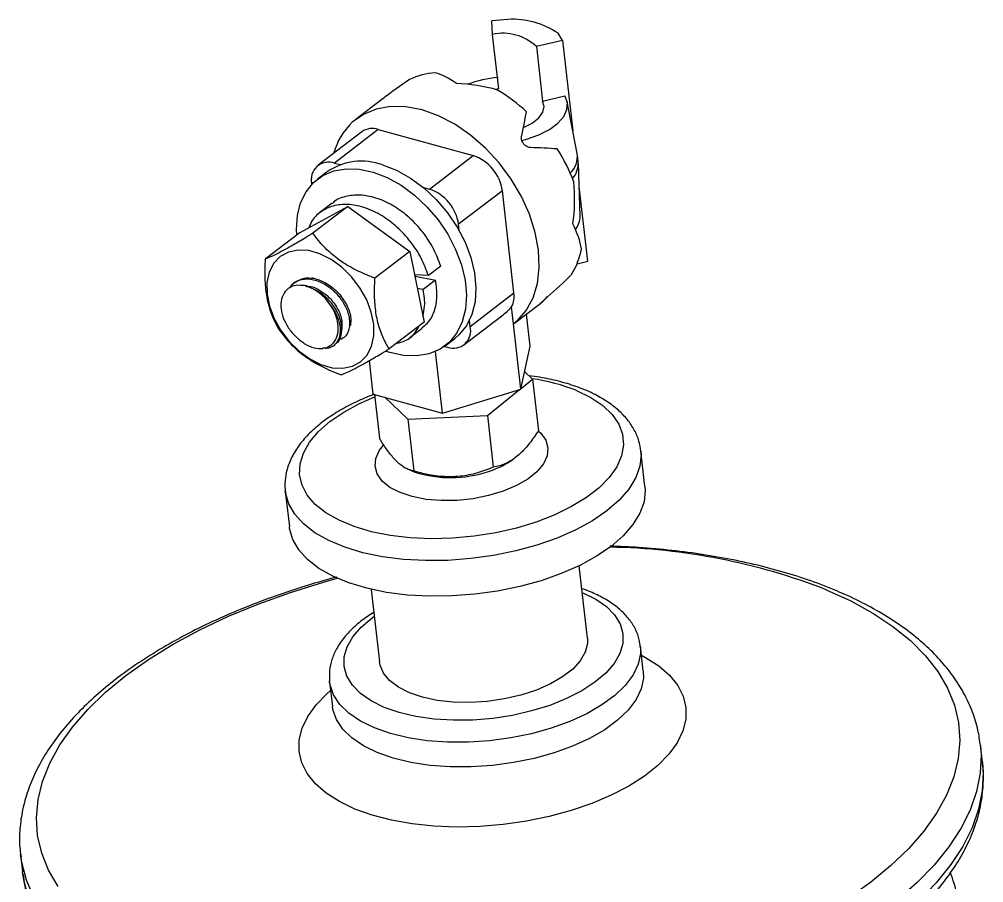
# Model space of a CAD drawing. Header units: millimetres. Extents: x 107291 to 113922, y -130611 to -125922.
# Drawn here: x 111703.8 to 111799.3, y -127273.3 to -127187.7 of the extents above; entities that cross this region are included whole.
import ezdxf

# ---------------------------------------------------------------- set-up
doc = ezdxf.new("R2010")
doc.units = ezdxf.units.MM
doc.header["$LTSCALE"] = 13
doc.layers.add('几何体', color=7, linetype='Continuous')

msp = doc.modelspace()

# ---------------------------------------------------------------- linework, layer by layer
at = {"layer": '几何体'}
for p, q in [((111752.195, -127187.739), (111750.599, -127187.899)), ((111750.677, -127189.235), (111750.599, -127187.899)), ((111757.609, -127189.833), (111757.165, -127189.11)), ((111751.291, -127194.635), (111750.677, -127189.235)), ((111757.609, -127189.833), (111755.009, -127190.43)), ((111757.609, -127189.833), (111758.627, -127198.782)), ((111755.009, -127190.43), (111755.623, -127195.83)), ((111751.291, -127194.635), (111750.938, -127194.678)), ((111739.819, -127195.578), (111737.154, -127197.621)), ((111755.623, -127195.83), (111757.841, -127195.321)), ((111759.06, -127201.037), (111758.075, -127195.913)), ((111739.344, -127198.65), (111735.005, -127201.975)), ((111739.344, -127198.65), (111748.753, -127201.246)), ((111737.712, -127198.88), (111733.373, -127202.205)), ((111744.413, -127204.571), (111748.753, -127201.246)), ((111759.162, -127201.892), (111759.08, -127201.168)), ((111735.005, -127201.975), (111735.59, -127202.137)), ((111759.363, -127207.238), (111759.172, -127202.024)), ((111734.274, -127202.851), (111733.336, -127203.57)), ((111732.754, -127204.098), (111732.747, -127204.035)), ((111743.828, -127204.409), (111744.413, -127204.571)), ((111760.097, -127211.71), (111759.256, -127204.318)), ((111751.64, -127204.725), (111747.301, -127208.05)), ((111752.792, -127214.851), (111751.64, -127204.725)), ((111731.599, -127208.851), (111736.341, -127206.285)), ((111736.341, -127206.285), (111732.872, -127208.943)), ((111734.781, -127205.953), (111733.561, -127206.888)), ((111736.341, -127206.285), (111742.479, -127210.733)), ((111747.373, -127208.68), (111747.301, -127208.05)), ((111731.599, -127208.851), (111728.13, -127211.509)), ((111742.479, -127210.733), (111739.01, -127213.391)), ((111742.479, -127210.733), (111743.877, -127217.746)), ((111759.045, -127211.952), (111760.097, -127211.71)), ((111744.312, -127213.129), (111742.94, -127213.043)), ((111745.531, -127212.195), (111744.312, -127213.129)), ((111731.089, -127213.783), (111730.953, -127213.887)), ((111742.969, -127213.19), (111742.988, -127213.175)), ((111742.988, -127213.175), (111745.024, -127213.584)), ((111745.024, -127213.584), (111743.804, -127214.519)), ((111743.804, -127214.519), (111743.21, -127214.399)), ((111748.453, -127218.176), (111752.792, -127214.851)), ((111752.757, -127217.916), (111755.441, -127215.859)), ((111752.747, -127217.923), (111752.555, -127216.234)), ((111743.877, -127217.746), (111740.408, -127220.404)), ((111747.826, -127220.007), (111751.591, -127217.122)), ((111748.453, -127218.176), (111748.381, -127217.546)), ((111754.386, -127220.115), (111754.026, -127216.944)), ((111742.483, -127219.275), (111743.703, -127218.34)), ((111753.482, -127224.388), (111752.747, -127217.923)), ((111745.987, -127220.08), (111746.925, -127219.361)), ((111734.936, -127220.057), (111735.072, -127219.953)), ((111745.708, -127226.765), (111745.013, -127220.657)), ((111745.89, -127220.152), (111746.195, -127220.236)), ((111753.482, -127224.388), (111754.386, -127220.115)), ((111738.838, -127224.87), (111738.461, -127221.555)), ((111753.499, -127224.308), (111754.638, -127223.387)), ((111754.638, -127223.387), (111753.852, -127222.639)), ((111754.638, -127223.387), (111755.22, -127228.507)), ((111745.708, -127226.765), (111753.482, -127224.388)), ((111750.164, -127227.006), (111753.352, -127224.428)), ((111738.838, -127224.87), (111745.708, -127226.765)), ((111738.962, -127224.905), (111739.456, -127229.252)), ((111739.98, -127225.185), (111742.282, -127227.378)), ((111742.282, -127227.378), (111750.164, -127227.006)), ((111742.282, -127227.378), (111742.864, -127232.498)), ((111750.164, -127227.006), (111750.746, -127232.125)), ((111765.775, -127234.031), (111765.373, -127230.502)), ((111752.425, -127231.528), (111752.672, -127231.362)), ((111742.356, -127232.367), (111742.976, -127232.602)), ((111730.128, -127234.51), (111730.529, -127238.039)), ((111730.148, -127234.662), (111730.128, -127234.51)), ((111760.076, -127249.077), (111759.259, -127241.886)), ((111738.643, -127244.23), (111739.46, -127251.421)), ((111765.61, -127252.323), (111765.332, -127249.878)), ((111734.519, -127253.382), (111734.512, -127253.313)), ((111734.519, -127253.382), (111734.797, -127255.827)), ((111799.228, -127261.407), (111799.028, -127259.654)), ((111703.878, -127270.474), (111704.077, -127272.227)), ((111703.905, -127270.698), (111703.878, -127270.474)), ((111704.105, -127272.451), (111704.077, -127272.227))]:
    msp.add_line(p, q, dxfattribs=at)
at = {"layer": '几何体', "flags": 128}
for points in [[(111753.597, -127199.745), (111754.048, -127199.62), (111755.254, -127199.183), (111756.298, -127198.644), (111757.133, -127198.026), (111757.724, -127197.356), (111758.046, -127196.662), (111758.086, -127195.974), (111757.841, -127195.321)], [(111753.736, -127198.439), (111754.58, -127198.026), (111755.255, -127197.511), (111755.669, -127196.948), (111755.795, -127196.375), (111755.623, -127195.83)], [(111751.326, -127201.955), (111749.969, -127200.488), (111748.489, -127199.2), (111746.921, -127198.123), (111745.305, -127197.284), (111743.679, -127196.704), (111742.085, -127196.396), (111740.561, -127196.369), (111739.144, -127196.622), (111737.871, -127197.151), (111736.771, -127197.941)], [(111731.262, -127209.109), (111731.238, -127208.58), (111731.331, -127207.192), (111731.651, -127205.929), (111732.189, -127204.828), (111732.932, -127203.917), (111733.858, -127203.222), (111734.942, -127202.762), (111736.155, -127202.549), (111737.463, -127202.588), (111738.832, -127202.88)], [(111739.77, -127202.161), (111741.161, -127202.697), (111742.537, -127203.462), (111743.86, -127204.436), (111745.094, -127205.592), (111746.206, -127206.898), (111747.164, -127208.318), (111747.944, -127209.815), (111748.523, -127211.347), (111748.886, -127212.873), (111749.023, -127214.35), (111748.93, -127215.739), (111748.61, -127217.001), (111748.072, -127218.103), (111747.329, -127219.013), (111746.925, -127219.361)], [(111753.107, -127217.621), (111754.005, -127216.588), (111754.681, -127215.339), (111755.116, -127213.904), (111755.301, -127212.317), (111755.231, -127210.619), (111754.907, -127208.852), (111754.338, -127207.057), (111753.537, -127205.281), (111752.525, -127203.566), (111751.326, -127201.955)], [(111738.832, -127202.88), (111740.223, -127203.416), (111741.599, -127204.181), (111742.922, -127205.155), (111744.156, -127206.311), (111745.268, -127207.617), (111746.226, -127209.037), (111747.006, -127210.534), (111747.585, -127212.066), (111747.948, -127213.592), (111748.085, -127215.069), (111747.992, -127216.458), (111747.672, -127217.72), (111747.134, -127218.822), (111746.391, -127219.732), (111745.465, -127220.427), (111744.381, -127220.888), (111743.168, -127221.101), (111741.86, -127221.061), (111740.491, -127220.769), (111740.161, -127220.663)], [(111737.531, -127214.34), (111736.697, -127213.249), (111735.728, -127212.298), (111734.667, -127211.529), (111733.56, -127210.976), (111732.454, -127210.662), (111731.4, -127210.602), (111730.442, -127210.798), (111729.622, -127211.242), (111728.977, -127211.913), (111728.534, -127212.784), (111728.313, -127213.815), (111728.323, -127214.962), (111728.565, -127216.174), (111729.027, -127217.399), (111729.69, -127218.583), (111730.523, -127219.675), (111731.492, -127220.626), (111732.553, -127221.394), (111733.661, -127221.948), (111734.766, -127222.261), (111735.821, -127222.321), (111736.779, -127222.125), (111737.598, -127221.682), (111738.244, -127221.01), (111738.686, -127220.14), (111738.907, -127219.108), (111738.897, -127217.962), (111738.655, -127216.749), (111738.193, -127215.524), (111737.531, -127214.34)], [(111759.006, -127224.537), (111760.411, -127225.22), (111761.587, -127226.01), (111762.513, -127226.89), (111763.173, -127227.846), (111763.555, -127228.861), (111763.652, -127229.916), (111763.462, -127230.993), (111762.989, -127232.072), (111762.242, -127233.134), (111761.233, -127234.16), (111759.981, -127235.132), (111758.508, -127236.033), (111756.84, -127236.846), (111755.007, -127237.557), (111753.041, -127238.153), (111750.979, -127238.623), (111748.856, -127238.96), (111746.71, -127239.157), (111744.581, -127239.211), (111742.505, -127239.121), (111740.519, -127238.887), (111738.661, -127238.516), (111736.961, -127238.012), (111735.451, -127237.386), (111734.158, -127236.647), (111733.105, -127235.81), (111732.31, -127234.89), (111731.788, -127233.902), (111731.548, -127232.865), (111731.594, -127231.797), (111731.926, -127230.717), (111732.538, -127229.644), (111733.418, -127228.597), (111734.551, -127227.596), (111735.917, -127226.658), (111737.491, -127225.799), (111738.988, -127225.137)], [(111755.239, -127228.539), (111755.457, -127228.749), (111755.952, -127229.452), (111756.163, -127230.212), (111756.082, -127231.003), (111755.712, -127231.799), (111755.066, -127232.571), (111754.165, -127233.294), (111753.041, -127233.943), (111751.73, -127234.497), (111750.279, -127234.935), (111748.737, -127235.244), (111747.156, -127235.412), (111745.589, -127235.435), (111744.091, -127235.31), (111742.712, -127235.044), (111741.499, -127234.643), (111740.494, -127234.123), (111739.731, -127233.501), (111739.235, -127232.798), (111739.024, -127232.038), (111739.105, -127231.247), (111739.475, -127230.451), (111739.868, -127229.941)], [(111765.377, -127230.538), (111765.4, -127230.891), (111765.28, -127232.022), (111764.872, -127233.16), (111764.184, -127234.288), (111763.225, -127235.387), (111762.012, -127236.439), (111760.566, -127237.426), (111758.908, -127238.332), (111757.068, -127239.142), (111755.074, -127239.844), (111752.961, -127240.425), (111750.762, -127240.876), (111748.513, -127241.189), (111746.252, -127241.36), (111744.015, -127241.386), (111741.84, -127241.266), (111739.762, -127241.001), (111737.815, -127240.598), (111736.031, -127240.062), (111734.439, -127239.401), (111733.066, -127238.628), (111731.935, -127237.753), (111731.063, -127236.793), (111730.465, -127235.762), (111730.15, -127234.678), (111730.148, -127234.662)], [(111765.775, -127234.031), (111765.801, -127234.42), (111765.681, -127235.551), (111765.274, -127236.69), (111764.585, -127237.818), (111763.626, -127238.916), (111762.414, -127239.968), (111760.967, -127240.955), (111759.31, -127241.861), (111757.469, -127242.671), (111755.476, -127243.373), (111753.362, -127243.954), (111751.163, -127244.405), (111748.914, -127244.718), (111746.653, -127244.889), (111744.416, -127244.915), (111742.241, -127244.795), (111740.163, -127244.531), (111738.216, -127244.127), (111736.432, -127243.591), (111734.841, -127242.93), (111733.468, -127242.157), (111732.336, -127241.282), (111731.464, -127240.322), (111730.866, -127239.291), (111730.552, -127238.207), (111730.529, -127238.039)], [(111707.631, -127273.696), (111706.673, -127272.061), (111705.989, -127270.369), (111705.584, -127268.633), (111705.461, -127266.862), (111705.619, -127265.067), (111706.059, -127263.26), (111706.777, -127261.452), (111707.77, -127259.653), (111709.03, -127257.875), (111710.55, -127256.129), (111712.321, -127254.426), (111714.332, -127252.776), (111716.57, -127251.188), (111719.022, -127249.675), (111721.673, -127248.243), (111724.505, -127246.903), (111727.503, -127245.662), (111730.646, -127244.528), (111733.917, -127243.508), (111735.271, -127243.13)], [(111759.604, -127244.571), (111760.89, -127245.204), (111761.95, -127245.94), (111762.761, -127246.763), (111763.308, -127247.657), (111763.58, -127248.605), (111763.57, -127249.585), (111763.28, -127250.579), (111762.714, -127251.567), (111761.885, -127252.527), (111760.809, -127253.442), (111759.508, -127254.291), (111758.009, -127255.058), (111756.343, -127255.727), (111754.542, -127256.284), (111752.644, -127256.719), (111750.688, -127257.022), (111748.713, -127257.187), (111746.76, -127257.211), (111744.868, -127257.093), (111743.075, -127256.836), (111741.419, -127256.444), (111739.933, -127255.927), (111738.647, -127255.294), (111737.587, -127254.558), (111736.775, -127253.735), (111736.228, -127252.84), (111735.957, -127251.893), (111735.966, -127250.912), (111736.257, -127249.918), (111736.823, -127248.931), (111737.652, -127247.97), (111738.728, -127247.056), (111738.946, -127246.898)], [(111783.739, -127244.266), (111786.165, -127245.372), (111788.376, -127246.588), (111790.358, -127247.904), (111792.098, -127249.314), (111793.587, -127250.809), (111794.814, -127252.379), (111795.772, -127254.014), (111796.456, -127255.706), (111796.861, -127257.442), (111796.984, -127259.213), (111796.826, -127261.008), (111796.386, -127262.815), (111795.668, -127264.623), (111794.675, -127266.422), (111793.415, -127268.2), (111791.895, -127269.946), (111790.124, -127271.649), (111788.113, -127273.299), (111785.875, -127274.886)], [(111760.076, -127249.077), (111760.081, -127249.599), (111759.862, -127250.456), (111759.368, -127251.308), (111758.611, -127252.132), (111757.614, -127252.903), (111756.402, -127253.603), (111755.01, -127254.211), (111753.474, -127254.711), (111751.837, -127255.089), (111750.144, -127255.335), (111748.441, -127255.442), (111746.774, -127255.408), (111745.189, -127255.233), (111743.728, -127254.922), (111742.432, -127254.484), (111741.337, -127253.93), (111740.471, -127253.275), (111739.859, -127252.538), (111739.517, -127251.739), (111739.46, -127251.421)], [(111765.337, -127249.928), (111765.344, -127250.603), (111765.118, -127251.661), (111764.61, -127252.719), (111763.828, -127253.756), (111762.786, -127254.754), (111761.506, -127255.693), (111760.009, -127256.557), (111758.325, -127257.329), (111756.484, -127257.995), (111754.521, -127258.543), (111752.473, -127258.961), (111750.377, -127259.243), (111748.272, -127259.383), (111746.199, -127259.379), (111744.194, -127259.231), (111742.297, -127258.94), (111740.542, -127258.514), (111738.961, -127257.96), (111737.585, -127257.287), (111736.438, -127256.509), (111735.543, -127255.64), (111734.916, -127254.697), (111734.568, -127253.696), (111734.519, -127253.382)], [(111765.433, -127250.768), (111765.84, -127250.984), (111767.148, -127251.822), (111768.215, -127252.751), (111769.027, -127253.759), (111769.571, -127254.831), (111769.839, -127255.951), (111769.828, -127257.102), (111769.537, -127258.269), (111768.971, -127259.433), (111768.138, -127260.579), (111767.051, -127261.688), (111765.724, -127262.746), (111764.178, -127263.736), (111762.434, -127264.645), (111760.519, -127265.459), (111758.46, -127266.165), (111756.288, -127266.755), (111754.034, -127267.219), (111751.73, -127267.55), (111749.411, -127267.744), (111747.11, -127267.797), (111744.861, -127267.71), (111742.697, -127267.483), (111740.649, -127267.119), (111738.747, -127266.625), (111737.018, -127266.006), (111735.489, -127265.273), (111734.181, -127264.435), (111733.113, -127263.506), (111732.301, -127262.498), (111731.757, -127261.426), (111731.489, -127260.306), (111731.5, -127259.155), (111731.791, -127257.988), (111732.357, -127256.824), (111733.19, -127255.678), (111734.278, -127254.569), (111734.62, -127254.272)], [(111765.611, -127252.337), (111765.622, -127253.048), (111765.397, -127254.106), (111764.888, -127255.164), (111764.106, -127256.201), (111763.065, -127257.199), (111761.784, -127258.139), (111760.287, -127259.003), (111758.603, -127259.775), (111756.762, -127260.441), (111754.799, -127260.988), (111752.751, -127261.407), (111750.655, -127261.689), (111748.55, -127261.829), (111746.477, -127261.824), (111744.473, -127261.676), (111742.575, -127261.386), (111740.82, -127260.959), (111739.239, -127260.405), (111737.863, -127259.732), (111736.716, -127258.954), (111735.821, -127258.086), (111735.194, -127257.142), (111734.846, -127256.142), (111734.797, -127255.829)], [(111799.035, -127259.718), (111799.098, -127260.63), (111799.01, -127262.447), (111798.643, -127264.281), (111797.999, -127266.119), (111797.082, -127267.95), (111795.898, -127269.765), (111794.452, -127271.552), (111792.754, -127273.302), (111790.814, -127275.002)], [(111799.228, -127261.407), (111799.297, -127262.382), (111799.209, -127264.2), (111798.842, -127266.034), (111798.199, -127267.872), (111797.282, -127269.703), (111796.097, -127271.518), (111794.651, -127273.305), (111792.954, -127275.054)], [(111705.216, -127274.755), (111704.47, -127273.046), (111704, -127271.291), (111703.905, -127270.698)], [(111704.67, -127274.799), (111704.199, -127273.043), (111704.105, -127272.451)]]:
    msp.add_lwpolyline(points, dxfattribs=at)
at = {"layer": '几何体'}
for centre, radius, start, end in [((111752.584, -127196.022), 8.292, 56.46897, 92.6912), ((111751.725, -127193.887), 4.768, 46.46511, 102.69507), ((111745.364, -127199.674), 6.647, 93.2308, 115.97302), ((111752.425, -127206.112), 12.673, 95.43472, 109.56392), ((111742.604, -127209.093), 16.712, 46.91277, 59.18851), ((111741.325, -127202.777), 6.642, 133.27963, 164.67061), ((111738.754, -127200.375), 1.822, 71.12753, 124.87139), ((111742.086, -127210.136), 17.784, 20.73204, 32.50811), ((111747.381, -127205.322), 4.301, 7.98871, 71.40232), ((111756.836, -127201.333), 2.243, 312.95568, 7.58838), ((111734.431, -127203.614), 1.736, 70.69333, 194.0457), ((111737.691, -127207.838), 6.045, 69.88123, 124.41567), ((111756.85, -127202.006), 2.315, 318.96534, 2.82785), ((111743.042, -127208.647), 4.301, 7.98871, 71.40232), ((111757.191, -127207.212), 2.172, 321.52574, 359.31964), ((111752.161, -127209.14), 7.436, 328.46979, 349.56763), ((111730.699, -127218.599), 4.666, 33.54906, 72.20013), ((111750.563, -127215.181), 2.253, 332.13905, 8.40496), ((111749.181, -127213.317), 5.826, 307.74751, 312.37225), ((111746.769, -127218.598), 1.736, 250.69333, 14.0457), ((111751.765, -127242.688), 19.543, 68.24992, 81.65516), ((111747.862, -127224.577), 8.315, 286.81561, 303.28708), ((111746.522, -127221.596), 11.564, 252.14048, 288.89455), ((111761.261, -127302.046), 61.999, 68.7428, 89.04294)]:
    msp.add_arc(centre, radius, start, end, dxfattribs=at)
for centre, major_axis, ratio, start_param, end_param in [((111746.933, -127206.253), (18.947, 15.349), 0.524429, 1.388439, 1.523437), ((111748.34, -127205.175), (-5.196, 12.054), 0.422342, 5.661618, 5.966311), ((111748.34, -127205.175), (13.1, -4.017), 0.788728, 1.597005, 1.901698), ((111746.933, -127206.253), (6.312, 20.233), 0.21988, 5.125856, 5.260853), ((111746.933, -127206.253), (21.637, 1.583), 0.259372, 1.063636, 1.198634), ((111748.34, -127205.175), (-0.693, 13.759), 0.758524, 4.466554, 4.771246), ((111748.34, -127205.175), (10.642, -7.841), 0.439982, 0.411746, 0.716439), ((111746.933, -127206.253), (18.947, 15.349), 0.524429, 4.772267, 4.907265), ((111746.933, -127206.253), (-8.813, 9.347), 0.551163, 3.080968, 3.215965), ((111747.483, -127216.238), (5.759, 2.059), 0.446136, 5.335824, 5.608877)]:
    msp.add_ellipse(centre, major_axis=major_axis, ratio=ratio, start_param=start_param, end_param=end_param, dxfattribs=at)
for points, knots in [([(111754.418, -127200.45), (111754.343, -127200.439), (111754.191, -127200.419), (111753.963, -127200.291), (111753.763, -127200.106), (111753.614, -127199.881), (111753.523, -127199.631), (111753.536, -127199.476), (111753.543, -127199.395)], [0, 0, 0, 0, 0.163826, 0.327654, 0.491393, 0.654851, 0.818278, 1, 1, 1, 1]), ([(111745.531, -127212.195), (111745.32, -127211.621), (111744.895, -127210.464), (111743.808, -127208.818), (111742.475, -127207.373), (111740.946, -127206.221), (111739.326, -127205.447), (111737.713, -127205.089), (111736.243, -127205.211), (111735.245, -127205.534), (111734.864, -127205.921), (111734.805, -127205.982)], [0, 0, 0, 0, 0.121398, 0.244822, 0.36622, 0.487619, 0.611042, 0.732441, 0.853839, 0.977263, 1, 1, 1, 1]), ([(111744.312, -127213.129), (111744.101, -127212.556), (111743.675, -127211.398), (111742.588, -127209.752), (111741.256, -127208.307), (111739.727, -127207.156), (111738.105, -127206.38), (111736.499, -127206.03), (111735.003, -127206.122), (111733.735, -127206.677), (111732.85, -127207.453), (111732.556, -127208.143), (111732.452, -127208.389)], [0, 0, 0, 0, 0.104108, 0.209953, 0.314061, 0.418168, 0.524013, 0.628121, 0.732229, 0.838074, 0.942182, 1, 1, 1, 1]), ([(111732.872, -127208.943), (111732.585, -127209.116), (111731.868, -127209.548), (111730.776, -127210.187), (111729.725, -127210.767), (111728.895, -127211.184), (111728.413, -127211.397), (111728.181, -127211.489), (111728.13, -127211.509)], [0, 0, 0, 0, 0.136827, 0.342729, 0.555197, 0.747424, 0.944661, 1, 1, 1, 1]), ([(111739.01, -127213.391), (111738.47, -127213.177), (111737.376, -127212.745), (111735.851, -127211.899), (111734.505, -127210.863), (111733.548, -127209.85), (111733.055, -127209.189), (111732.872, -127208.943)], [0, 0, 0, 0, 0.213245, 0.431498, 0.645486, 0.868042, 1, 1, 1, 1]), ([(111728.13, -127211.509), (111728.107, -127212.082), (111728.059, -127213.241), (111728.193, -127214.917), (111728.55, -127216.47), (111729.03, -127217.645), (111729.393, -127218.284), (111729.528, -127218.522)], [0, 0, 0, 0, 0.213245, 0.431498, 0.645486, 0.868042, 1, 1, 1, 1]), ([(111730.595, -127214.357), (111730.669, -127214.225), (111730.919, -127213.778), (111731.747, -127213.448), (111732.914, -127213.455), (111734.161, -127213.98), (111735.025, -127214.701), (111735.692, -127215.488), (111736.189, -127216.303), (111736.54, -127217.422), (111736.506, -127218.488), (111736.095, -127219.291), (111735.581, -127219.464), (111735.361, -127219.537)], [0, 0, 0, 0, 0.045412, 0.154031, 0.263258, 0.372485, 0.481104, 0.516146, 0.608197, 0.700038, 0.808861, 0.918425, 1, 1, 1, 1]), ([(111731.107, -127213.812), (111731.358, -127213.652), (111731.905, -127213.304), (111733.059, -127213.362), (111734.294, -127213.873), (111735.417, -127214.809), (111736.239, -127215.99), (111736.674, -127217.179), (111736.608, -127217.813), (111736.58, -127218.09)], [0, 0, 0, 0, 0.128657, 0.279832, 0.431007, 0.58134, 0.73298, 0.883595, 1, 1, 1, 1]), ([(111732.998, -127213.41), (111732.993, -127213.41), (111732.911, -127213.401), (111732.83, -127213.392), (111732.753, -127213.383)], [0, 0, 0, 0, 0.061769, 1, 1, 1, 1]), ([(111740.408, -127220.404), (111740.193, -127220.015), (111739.757, -127219.226), (111739.276, -127217.816), (111739.001, -127216.2), (111738.948, -127214.698), (111738.994, -127213.745), (111739.01, -127213.391)], [0, 0, 0, 0, 0.2132445, 0.4314983, 0.6454864, 0.8680422, 1, 1, 1, 1]), ([(111743.665, -127218.292), (111743.862, -127218.152), (111744.405, -127217.765), (111744.934, -127216.709), (111745.243, -127215.262), (111745.096, -127214.14), (111745.024, -127213.584)], [0, 0, 0, 0, 0.158006, 0.437118, 0.720887, 1, 1, 1, 1]), ([(111732.125, -127214.156), (111731.806, -127214.116), (111731.167, -127214.034), (111730.384, -127214.374), (111729.857, -127215.019), (111729.643, -127215.917), (111729.763, -127216.948), (111730.191, -127217.989), (111730.739, -127218.756), (111731.123, -127219.121), (111731.238, -127219.229)], [0, 0, 0, 0, 0.138629, 0.277262, 0.415489, 0.550448, 0.684398, 0.815699, 0.945367, 1, 1, 1, 1]), ([(111732.273, -127214.153), (111732.197, -127214.145), (111732.045, -127214.128), (111731.892, -127214.111), (111731.815, -127214.102)], [0, 0, 0, 0, 0.499995, 1, 1, 1, 1]), ([(111732.125, -127214.156), (111732.536, -127214.295), (111733.355, -127214.573), (111734.477, -127215.532), (111735.308, -127216.711), (111735.744, -127217.985), (111735.69, -127219.085), (111735.414, -127219.771), (111735.094, -127219.907), (111735.053, -127219.923)], [0, 0, 0, 0, 0.162958, 0.325008, 0.488467, 0.650821, 0.813176, 0.976635, 1, 1, 1, 1]), ([(111732.283, -127214.195), (111732.368, -127214.193), (111732.799, -127214.184), (111733.655, -127214.609), (111734.657, -127215.411), (111735.402, -127216.472), (111735.798, -127217.534), (111735.742, -127218.102), (111735.717, -127218.353)], [0, 0, 0, 0, 0.049078, 0.248196, 0.446203, 0.645936, 0.844316, 1, 1, 1, 1]), ([(111743.753, -127217.122), (111743.832, -127216.807), (111744.028, -127216.023), (111743.888, -127215.081), (111743.804, -127214.519)], [0, 0, 0, 0, 0.402815, 1, 1, 1, 1]), ([(111755.417, -127215.877), (111755.403, -127215.888), (111755.375, -127215.908), (111755.422, -127215.865), (111755.527, -127215.768), (111755.685, -127215.625), (111755.883, -127215.444), (111756.026, -127215.319), (111756.102, -127215.253)], [0, 0, 0, 0, 0.163826, 0.327654, 0.491393, 0.654851, 0.818278, 1, 1, 1, 1]), ([(111731.238, -127219.229), (111731.513, -127219.47), (111732.064, -127219.952), (111732.992, -127220.33), (111733.873, -127220.398), (111734.623, -127220.121), (111735.157, -127219.527), (111735.406, -127218.672), (111735.336, -127217.646), (111735.016, -127216.724), (111734.698, -127216.203), (111734.587, -127216.02)], [0, 0, 0, 0, 0.11326, 0.226515, 0.340225, 0.456377, 0.573307, 0.692355, 0.81251, 0.934453, 1, 1, 1, 1]), ([(111734.587, -127216.02), (111734.812, -127216.352), (111735.261, -127217.016), (111735.597, -127218.14), (111735.576, -127219.222), (111735.092, -127220.024), (111734.451, -127220.408), (111733.969, -127220.33), (111733.84, -127220.308)], [0, 0, 0, 0, 0.167126, 0.333871, 0.531447, 0.730367, 0.927572, 1, 1, 1, 1]), ([(111729.528, -127218.522), (111729.83, -127218.919), (111730.441, -127219.722), (111731.618, -127220.834), (111733.046, -127221.807), (111734.431, -127222.492), (111735.332, -127222.84), (111735.667, -127222.97)], [0, 0, 0, 0, 0.213245, 0.431498, 0.645486, 0.868042, 1, 1, 1, 1]), ([(111735.681, -127218.827), (111735.693, -127218.751), (111735.716, -127218.599), (111735.74, -127218.447), (111735.751, -127218.37)], [0, 0, 0, 0, 0.5000095, 1, 1, 1, 1]), ([(111741.148, -127219.837), (111741.446, -127219.765), (111742.176, -127219.588), (111742.942, -127218.981), (111743.254, -127218.359), (111743.364, -127218.139)], [0, 0, 0, 0, 0.307934, 0.754996, 1, 1, 1, 1]), ([(111733.475, -127220.354), (111733.514, -127220.355), (111733.641, -127220.359), (111733.768, -127220.364), (111733.855, -127220.366)], [0, 0, 0, 0, 0.3077714, 1, 1, 1, 1]), ([(111735.667, -127222.97), (111735.718, -127222.95), (111735.948, -127222.859), (111736.431, -127222.645), (111737.251, -127222.234), (111738.309, -127221.649), (111739.397, -127221.015), (111740.122, -127220.577), (111740.408, -127220.404)], [0, 0, 0, 0, 0.055345, 0.250287, 0.444823, 0.653771, 0.863157, 1, 1, 1, 1]), ([(111765.364, -127230.55), (111765.315, -127230.21), (111765.211, -127229.481), (111764.751, -127228.425), (111764.068, -127227.397), (111763.156, -127226.448), (111762.023, -127225.583), (111760.866, -127224.925), (111759.81, -127224.448), (111758.682, -127224.016), (111757.225, -127223.583), (111755.669, -127223.239), (111754.661, -127223.118), (111754.312, -127223.077)], [0, 0, 0, 0, 0.085409, 0.182979, 0.281802, 0.383818, 0.489657, 0.598528, 0.662491, 0.720803, 0.831444, 0.941645, 1, 1, 1, 1]), ([(111738.932, -127224.896), (111738.412, -127225.103), (111737.286, -127225.551), (111735.724, -127226.363), (111734.238, -127227.301), (111732.939, -127228.333), (111731.848, -127229.449), (111730.996, -127230.638), (111730.402, -127231.879), (111730.11, -127233.132), (111730.044, -127234.087), (111730.155, -127234.592), (111730.179, -127234.701)], [0, 0, 0, 0, 0.095104, 0.205849, 0.317256, 0.429395, 0.542115, 0.654388, 0.764457, 0.8705, 0.972143, 1, 1, 1, 1]), ([(111742.864, -127232.498), (111742.728, -127232.472), (111742.387, -127232.406), (111741.788, -127232.112), (111741.079, -127231.505), (111740.355, -127230.627), (111739.821, -127229.84), (111739.522, -127229.358), (111739.456, -127229.252)], [0, 0, 0, 0, 0.136827, 0.342729, 0.555197, 0.747424, 0.944661, 1, 1, 1, 1]), ([(111755.22, -127228.507), (111754.933, -127228.932), (111754.352, -127229.791), (111753.397, -127230.843), (111752.379, -127231.6), (111751.49, -127231.975), (111750.948, -127232.085), (111750.746, -127232.125)], [0, 0, 0, 0, 0.213245, 0.431498, 0.645486, 0.868042, 1, 1, 1, 1]), ([(111750.746, -127232.125), (111750.225, -127232.327), (111749.172, -127232.736), (111747.466, -127233.074), (111745.679, -127233.098), (111744.139, -127232.853), (111743.21, -127232.594), (111742.864, -127232.498)], [0, 0, 0, 0, 0.213245, 0.431498, 0.645486, 0.868042, 1, 1, 1, 1]), ([(111799.021, -127259.73), (111798.953, -127259.21), (111798.806, -127258.083), (111798.278, -127256.395), (111797.505, -127254.672), (111796.486, -127253.011), (111795.23, -127251.414), (111793.738, -127249.889), (111792.014, -127248.445), (111790.068, -127247.092), (111787.911, -127245.838), (111786.029, -127244.922), (111784.437, -127244.237), (111782.793, -127243.587), (111780.533, -127242.81), (111777.698, -127242.008), (111774.729, -127241.331), (111771.642, -127240.779), (111768.45, -127240.358), (111765.337, -127240.067), (111763.26, -127239.98), (111762.304, -127239.94)], [0, 0, 0, 0, 0.045939, 0.099681, 0.15364, 0.208171, 0.263497, 0.319678, 0.37662, 0.434134, 0.492008, 0.550059, 0.57333, 0.603864, 0.661907, 0.719867, 0.777733, 0.835505, 0.893192, 0.950804, 1, 1, 1, 1]), ([(111735.235, -127243.021), (111735.039, -127243.07), (111733.749, -127243.395), (111731.446, -127244.106), (111728.352, -127245.155), (111725.383, -127246.319), (111722.546, -127247.579), (111719.857, -127248.934), (111717.33, -127250.378), (111714.978, -127251.906), (111712.815, -127253.513), (111710.853, -127255.192), (111709.105, -127256.937), (111707.584, -127258.741), (111706.304, -127260.593), (111705.275, -127262.48), (111704.509, -127264.387), (111704.004, -127266.298), (111703.781, -127268.192), (111703.761, -127269.675), (111703.901, -127270.508), (111703.939, -127270.729)], [0, 0, 0, 0, 0.010248, 0.067461, 0.12473, 0.182067, 0.239487, 0.297004, 0.35463, 0.412373, 0.470233, 0.528195, 0.586214, 0.644171, 0.701903, 0.759192, 0.815799, 0.871536, 0.926355, 0.980396, 1, 1, 1, 1]), ([(111765.309, -127249.947), (111765.287, -127249.707), (111765.229, -127249.095), (111764.854, -127248.163), (111764.24, -127247.181), (111763.398, -127246.282), (111762.338, -127245.47), (111761.297, -127244.88), (111760.346, -127244.465), (111759.842, -127244.251), (111759.536, -127244.162), (111759.517, -127244.157)], [0, 0, 0, 0, 0.091289, 0.232339, 0.374397, 0.521183, 0.674367, 0.833006, 0.908926, 0.994392, 1, 1, 1, 1]), ([(111738.903, -127246.522), (111738.676, -127246.659), (111737.968, -127247.086), (111736.977, -127247.903), (111735.95, -127248.963), (111735.2, -127250.066), (111734.721, -127251.172), (111734.47, -127252.243), (111734.505, -127252.947), (111734.522, -127253.29)], [0, 0, 0, 0, 0.078935, 0.246193, 0.414539, 0.581827, 0.727344, 0.867441, 1, 1, 1, 1]), ([(111704.138, -127272.482), (111704.188, -127272.869), (111704.316, -127273.863), (111704.805, -127275.421), (111705.566, -127277.146), (111706.578, -127278.81), (111707.824, -127280.409), (111709.308, -127281.937), (111711.023, -127283.384), (111712.962, -127284.741), (111715.111, -127285.998), (111717.457, -127287.148), (111719.984, -127288.185), (111722.675, -127289.103), (111725.515, -127289.9), (111728.488, -127290.573), (111731.58, -127291.12), (111734.774, -127291.539), (111738.053, -127291.829), (111741.401, -127291.99), (111744.802, -127292.021), (111748.237, -127291.923), (111751.689, -127291.696), (111755.141, -127291.341), (111758.575, -127290.862), (111761.973, -127290.259), (111765.318, -127289.536), (111768.592, -127288.696), (111771.78, -127287.744), (111774.864, -127286.683), (111777.83, -127285.518), (111780.662, -127284.254), (111783.345, -127282.895), (111785.865, -127281.448), (111788.21, -127279.917), (111790.366, -127278.308), (111792.321, -127276.626), (111794.061, -127274.878), (111795.573, -127273.072), (111796.844, -127271.219), (111797.863, -127269.331), (111798.619, -127267.423), (111799.116, -127265.513), (111799.323, -127263.62), (111799.351, -127262.272), (111799.235, -127261.572), (111799.22, -127261.483)], [0, 0, 0, 0, 0.013974, 0.035969, 0.058046, 0.080353, 0.102983, 0.125963, 0.149257, 0.172788, 0.19647, 0.220226, 0.244, 0.267753, 0.291473, 0.315153, 0.338796, 0.362404, 0.385981, 0.409533, 0.433065, 0.456582, 0.480089, 0.503591, 0.527092, 0.550597, 0.574109, 0.597633, 0.621175, 0.64474, 0.668334, 0.691962, 0.71563, 0.739343, 0.763104, 0.786913, 0.810764, 0.834637, 0.858482, 0.882232, 0.905796, 0.929075, 0.951995, 0.974538, 0.996764, 1, 1, 1, 1]), ([(111796.795, -127275.564), (111796.788, -127275.415), (111796.755, -127274.675), (111796.516, -127273.581), (111796.176, -127272.67), (111796.044, -127272.318)], [0, 0, 0, 0, 0.134259, 0.665884, 1, 1, 1, 1])]:
    msp.add_open_spline(points, degree=3, knots=knots, dxfattribs=at)

doc.saveas('drawing.dxf')
